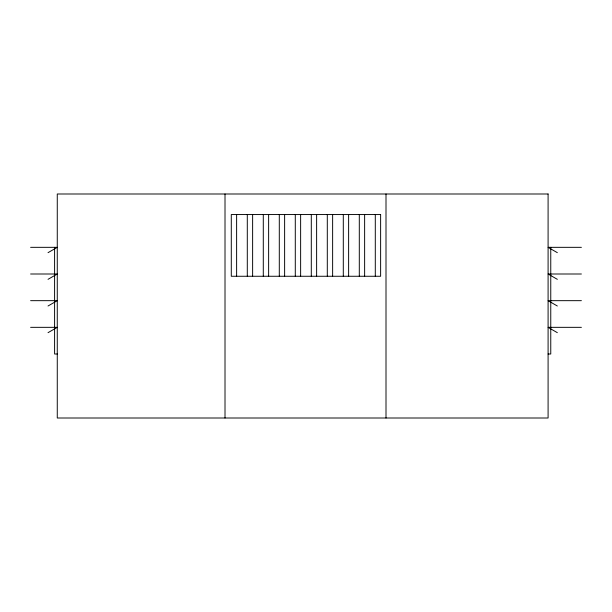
<?xml version="1.0" encoding="UTF-8"?>
<svg xmlns="http://www.w3.org/2000/svg" width="612" height="612" viewBox="0 0 612 612"><rect width="100%" height="100%" fill="white"/><g stroke="black" fill="none" stroke-linecap="round" stroke-linejoin="round"><path stroke-width="0.92" d="M48.027 252.664L57.268 247.332L30.6 247.332M48.027 279.332L57.268 274L30.6 274M48.027 306L57.268 300.668L30.6 300.668M48.027 332.668L57.268 327.336L30.6 327.336M581.4 247.332L548.092 247.332L557.333 252.664M581.4 274L548.092 274L557.333 279.332M581.4 300.668L548.092 300.668L557.333 306M581.4 327.336L548.092 327.336L557.333 332.668M57.268 354.004L54.598 354.004L54.598 247.332M548.092 354.004L550.762 354.004L550.762 247.332M386.004 193.996L386.004 418.004M375.294 214.552L375.294 276.264M364.63 214.552L364.63 276.264M359.298 214.552L359.298 276.264M348.626 214.552L348.626 276.264M343.294 214.552L343.294 276.264M332.63 214.552L332.63 276.264M327.298 214.552L327.298 276.264M316.626 214.552L316.626 276.264M311.294 214.552L311.294 276.264M300.63 214.552L300.63 276.264M295.29 214.552L295.29 276.264M284.626 214.552L284.626 276.264M279.294 214.552L279.294 276.264M268.63 214.552L268.63 276.264M263.29 214.552L263.29 276.264M252.626 214.552L252.626 276.264M247.294 214.552L247.294 276.264M236.622 214.552L236.622 276.264M225.009 193.996L225.009 418.004M548.092 193.996L57.268 193.996L57.268 418.004L548.092 418.004L548.092 193.996M380.626 214.552L231.29 214.552L231.29 276.264L380.626 276.264L380.626 214.552"/></g></svg>
